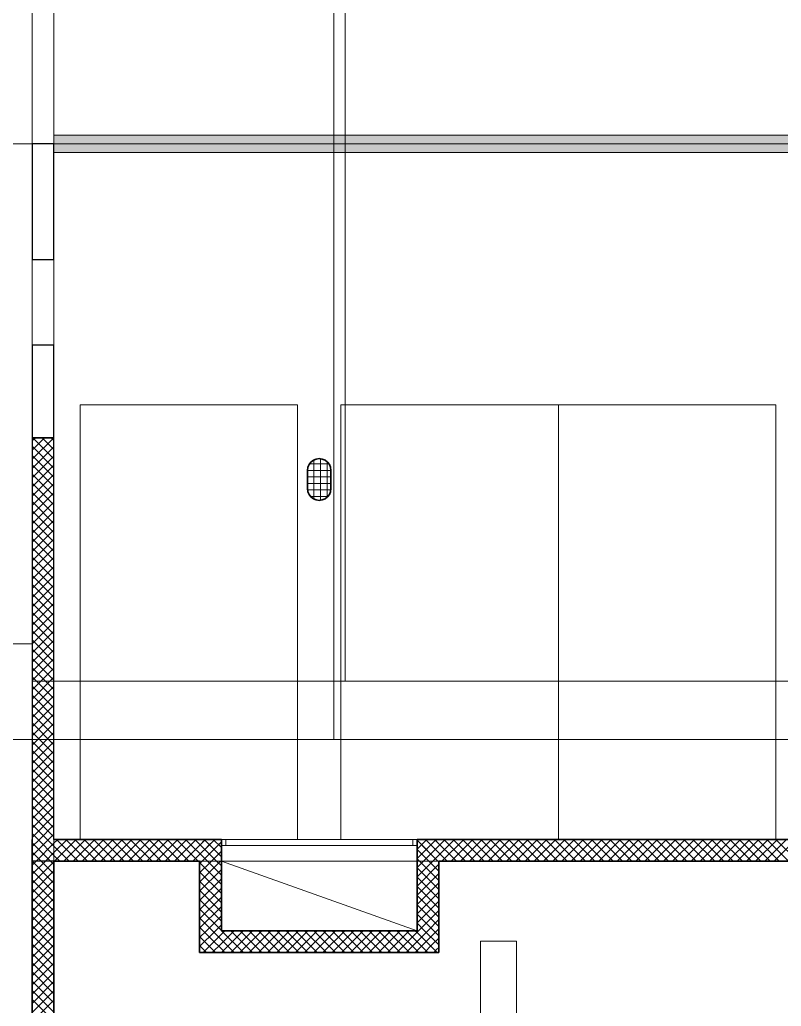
# Model space of a CAD drawing. Extents: x -1 to 1342, y -35 to 723.
# Drawn here: x 649.3 to 824.4, y 134.6 to 361.6 of the extents above; entities that cross this region are included whole.
import ezdxf
from ezdxf.lldxf.tags import DXFTag

# ---------------------------------------------------------------- set-up
doc = ezdxf.new("R2010")
doc.units = 0
doc.layers.get('0').update_dxf_attribs({"lineweight": 18})
for name, color, linetype, lineweight in [('-1._UG_3_010 Aussenwände', 7, 'Continuous', 25), ('-1._UG_3_010 Aussenwände Bauteilschraffuren', 7, 'Continuous', 25), ('-1._UG_3_010 Aussenwände Bauteilschraffuren Neu', 7, 'Continuous', 25), ('-1._UG_3_010 Aussenwände Neu', 7, 'Continuous', 25), ('-1._UG_3_010 Fenster', 7, 'Continuous', 25), ('-1._UG_3_010 Fenster Abbruch', 7, 'Continuous', 25), ('-1._UG_3_015 Innenwände', 7, 'Continuous', 25), ('-1._UG_3_015 Innenwände Abbruch', 7, 'Continuous', 25), ('-1._UG_3_015 Innenwände Bauteilschraffuren', 7, 'Continuous', 25), ('-1._UG_3_020 Stützen', 7, 'Continuous', 25), ('-1._UG_3_020 Stützen Bauteilschraffuren', 7, 'Continuous', 25), ('-1._UG_3_027 Oberhalb', 7, 'Continuous', 25), ('-1._UG_3_027 Oberhalb Neu', 7, 'Continuous', 25), ('-1._UG_3_035 Decken', 7, 'Continuous', 25), ('-1._UG_3_035 Decken Neu', 7, 'Continuous', 25), ('-1._UG_3_060 Möbel Einbau', 7, 'Continuous', 25), ('-1._UG_3_320 Sanitär', 7, 'Continuous', 25)]:
    doc.layers.add(name, color=color, linetype=linetype, lineweight=lineweight)
doc.layers.add('X_Geometrie', color=3, linetype='Continuous', lineweight=18, true_color=0x00ff00)
doc.layers.add('X_Mass', color=7, linetype='Continuous', lineweight=18, true_color=0x0080ff)
tags = doc.linetypes.add('Strich 2_1mm-A0SKLQRVLL', pattern=[0.003, 0.002, -0.001]).pattern_tags.tags
tags[6:7] = [DXFTag(74, 4), DXFTag(75, 0), DXFTag(340, '0'), DXFTag(46, 1.0), DXFTag(50, 0.0), DXFTag(44, 0.0), DXFTag(45, 0.0)]
tags[4:5] = [DXFTag(74, 4), DXFTag(75, 0), DXFTag(340, '0'), DXFTag(46, 1.0), DXFTag(50, 0.0), DXFTag(44, 0.0), DXFTag(45, 0.0)]
tags = doc.linetypes.add('Strich 3_1mm Kanten', pattern=[0.004, 0.003, -0.001]).pattern_tags.tags
tags[6:7] = [DXFTag(74, 4), DXFTag(75, 0), DXFTag(340, '0'), DXFTag(46, 1.0), DXFTag(50, 0.0), DXFTag(44, 0.0), DXFTag(45, 0.0)]
tags[4:5] = [DXFTag(74, 4), DXFTag(75, 0), DXFTag(340, '0'), DXFTag(46, 1.0), DXFTag(50, 0.0), DXFTag(44, 0.0), DXFTag(45, 0.0)]
tags = doc.linetypes.add('STRICHLINIE2', pattern=[9.525, 6.35, -3.175]).pattern_tags.tags
tags[6:7] = [DXFTag(74, 4), DXFTag(75, 0), DXFTag(340, '0'), DXFTag(46, 0.0), DXFTag(50, 0.0), DXFTag(44, 0.0), DXFTag(45, 0.0)]
tags[4:5] = [DXFTag(74, 4), DXFTag(75, 0), DXFTag(340, '0'), DXFTag(46, 0.0), DXFTag(50, 0.0), DXFTag(44, 0.0), DXFTag(45, 0.0)]
tags = doc.linetypes.add('Strichpunkt 3_1_1mm Achsen', pattern=[0.005, 0.003, -0.001, 0, -0.001]).pattern_tags.tags
tags[10:11] = [DXFTag(74, 4), DXFTag(75, 0), DXFTag(340, '0'), DXFTag(46, 1.0), DXFTag(50, 0.0), DXFTag(44, 0.0), DXFTag(45, 0.0)]
tags[8:9] = [DXFTag(74, 4), DXFTag(75, 0), DXFTag(340, '0'), DXFTag(46, 1.0), DXFTag(50, 0.0), DXFTag(44, 0.0), DXFTag(45, 0.0)]
tags[6:7] = [DXFTag(74, 4), DXFTag(75, 0), DXFTag(340, '0'), DXFTag(46, 1.0), DXFTag(50, 0.0), DXFTag(44, 0.0), DXFTag(45, 0.0)]
tags[4:5] = [DXFTag(74, 4), DXFTag(75, 0), DXFTag(340, '0'), DXFTag(46, 1.0), DXFTag(50, 0.0), DXFTag(44, 0.0), DXFTag(45, 0.0)]
tags = doc.linetypes.add('Strichpunkt 6_2_2mm Schnitt', pattern=[0.5, 0.3, -0.1, 0, -0.1]).pattern_tags.tags
tags[10:11] = [DXFTag(74, 4), DXFTag(75, 0), DXFTag(340, '0'), DXFTag(46, 1.0), DXFTag(50, 0.0), DXFTag(44, 0.0), DXFTag(45, 0.0)]
tags[8:9] = [DXFTag(74, 4), DXFTag(75, 0), DXFTag(340, '0'), DXFTag(46, 1.0), DXFTag(50, 0.0), DXFTag(44, 0.0), DXFTag(45, 0.0)]
tags[6:7] = [DXFTag(74, 4), DXFTag(75, 0), DXFTag(340, '0'), DXFTag(46, 1.0), DXFTag(50, 0.0), DXFTag(44, 0.0), DXFTag(45, 0.0)]
tags[4:5] = [DXFTag(74, 4), DXFTag(75, 0), DXFTag(340, '0'), DXFTag(46, 1.0), DXFTag(50, 0.0), DXFTag(44, 0.0), DXFTag(45, 0.0)]
tags = doc.linetypes.add('Unsichtbare Linie', pattern='A,0,[1,5773_032 -1.UG1.shx,S=10,R=0,X=0,Y=0],-10,0', length=10).pattern_tags.tags
tags[14:15] = [DXFTag(74, 4), DXFTag(75, 0), DXFTag(340, '0'), DXFTag(46, 1.0), DXFTag(50, 0.0), DXFTag(44, 0.0), DXFTag(45, 0.0)]
tags[12:13] = [DXFTag(74, 4), DXFTag(75, 0), DXFTag(340, '0'), DXFTag(46, 1.0), DXFTag(50, 0.0), DXFTag(44, 0.0), DXFTag(45, 0.0)]

# ---------------------------------------------------------------- blocks, each defined once
blk = doc.blocks.new('Polylinie-A0SKLQINLL', base_point=(159.84, 119.83))
at = {"color": 0, "linetype": 'ByBlock', "lineweight": -2, "ltscale": 0.36}
blk.add_line((657.14, 119.83), (657.14, 480.83), dxfattribs=at)
blk = doc.blocks.new('Polylinie-A0SKLQLFLL', base_point=(124.96, 97.02))
at = {"color": 0, "linetype": 'ByBlock', "lineweight": -2, "ltscale": 0.18}
for p, q in [((763.52, 149.6), (755.23, 149.6)), ((755.23, 149.6), (755.23, 106.1)), ((763.52, 107.73), (763.52, 149.6))]:
    blk.add_line(p, q, dxfattribs=at)
blk = doc.blocks.new('Maß-A0SKLQPRLL', base_point=(159.85, 77.93))
at = {"color": 0, "linetype": 'ByBlock', "lineweight": -2, "ltscale": 0.18}
blk.add_line((657.14, 77.93), (657.14, 144.03), dxfattribs=at)
blk = doc.blocks.new('Referenz-A0SKLQRXLL', base_point=(5, 5))
at = {"layer": '-1._UG_3_010 Aussenwände', "color": 0, "lineweight": 35}
for p, q in [((695.64, 173.03), (657.14, 173.03)), ((690.64, 173.03), (695.64, 173.03)), ((695.64, 173.03), (695.64, 168.03)), ((695.64, 171.63), (695.64, 173.03)), ((695.64, 173.03), (695.64, 168.03)), ((740.64, 173.03), (740.64, 168.03)), ((740.64, 171.63), (740.64, 173.03)), ((993.14, 173.03), (740.64, 173.03)), ((740.64, 173.03), (740.64, 168.03)), ((745.64, 173.03), (740.64, 173.03)), ((695.64, 168.03), (695.64, 171.63)), ((740.64, 168.03), (740.64, 171.63)), ((657.14, 168.03), (690.64, 168.03)), ((690.64, 168.03), (690.64, 152.03)), ((695.64, 152.03), (695.64, 168.03)), ((740.64, 168.03), (740.64, 152.03)), ((745.64, 168.03), (993.14, 168.03)), ((745.64, 147.03), (745.64, 168.03)), ((690.64, 147.03), (690.64, 152.03)), ((740.64, 152.03), (695.64, 152.03)), ((690.64, 147.03), (740.64, 147.03)), ((745.64, 147.03), (740.64, 147.03))]:
    blk.add_line(p, q, dxfattribs=at)
at = {"layer": '-1._UG_3_010 Aussenwände', "color": 0, "linetype": 'Strichpunkt 3_1_1mm Achsen', "lineweight": 13, "ltscale": 16.9}
for p, q in [((740.64, 173.03), (695.64, 173.03)), ((695.64, 168.03), (740.64, 168.03))]:
    blk.add_line(p, q, dxfattribs=at)
at = {"layer": '-1._UG_3_010 Aussenwände Bauteilschraffuren', "color": 0, "linetype": 'Continuous', "lineweight": 13, "ltscale": 0.0169}
for p, q in [((652.14, 171.38), (653.79, 173.03)), ((652.14, 169.25), (655.91, 173.03)), ((657.14, 169.36), (653.47, 173.03)), ((657.14, 171.48), (655.6, 173.03)), ((657.14, 172.13), (658.04, 173.03)), ((657.14, 170.01), (660.16, 173.03)), ((657.28, 168.03), (662.28, 173.03)), ((662.72, 168.03), (657.72, 173.03)), ((659.4, 168.03), (664.4, 173.03)), ((664.84, 168.03), (659.84, 173.03)), ((661.52, 168.03), (666.52, 173.03)), ((666.96, 168.03), (661.96, 173.03)), ((663.64, 168.03), (668.64, 173.03)), ((669.08, 168.03), (664.08, 173.03)), ((665.76, 168.03), (670.76, 173.03)), ((671.2, 168.03), (666.2, 173.03)), ((667.89, 168.03), (672.89, 173.03)), ((673.32, 168.03), (668.32, 173.03)), ((670.01, 168.03), (675.01, 173.03)), ((675.44, 168.03), (670.44, 173.03)), ((672.13, 168.03), (677.13, 173.03)), ((677.57, 168.03), (672.57, 173.03)), ((674.25, 168.03), (679.25, 173.03)), ((679.69, 168.03), (674.69, 173.03)), ((676.37, 168.03), (681.37, 173.03)), ((681.81, 168.03), (676.81, 173.03)), ((678.49, 168.03), (683.49, 173.03)), ((683.93, 168.03), (678.93, 173.03)), ((680.61, 168.03), (685.61, 173.03)), ((686.05, 168.03), (681.05, 173.03)), ((682.73, 168.03), (687.73, 173.03)), ((688.17, 168.03), (683.17, 173.03)), ((684.86, 168.03), (689.86, 173.03)), ((690.29, 168.03), (685.29, 173.03)), ((686.98, 168.03), (691.98, 173.03)), ((692.42, 168.03), (687.42, 173.03)), ((689.1, 168.03), (694.1, 173.03)), ((694.54, 168.03), (689.54, 173.03)), ((691.31, 172.36), (691.98, 173.03)), ((695.64, 169.04), (691.66, 173.03)), ((695.64, 169.04), (691.66, 173.03)), ((692.37, 171.3), (694.1, 173.03)), ((695.64, 171.17), (693.78, 173.03)), ((695.64, 171.17), (693.78, 173.03)), ((740.64, 172.9), (740.77, 173.03)), ((740.64, 170.78), (742.89, 173.03)), ((740.64, 168.66), (745.01, 173.03)), ((740.64, 172.9), (740.77, 173.03)), ((740.64, 170.78), (742.89, 173.03)), ((740.64, 168.66), (745.01, 173.03)), ((745.45, 168.03), (740.64, 172.84)), ((743.04, 170.43), (740.64, 172.84)), ((742.13, 168.03), (747.13, 173.03)), ((747.57, 168.03), (742.57, 173.03)), ((744.11, 171.49), (742.57, 173.03)), ((744.25, 168.03), (749.25, 173.03)), ((749.69, 168.03), (744.69, 173.03)), ((745.17, 172.55), (744.69, 173.03)), ((746.37, 168.03), (751.37, 173.03)), ((751.81, 168.03), (746.81, 173.03)), ((748.5, 168.03), (753.5, 173.03)), ((753.93, 168.03), (748.93, 173.03)), ((750.62, 168.03), (755.62, 173.03)), ((756.06, 168.03), (751.06, 173.03)), ((752.74, 168.03), (757.74, 173.03)), ((758.18, 168.03), (753.18, 173.03)), ((754.86, 168.03), (759.86, 173.03)), ((760.3, 168.03), (755.3, 173.03)), ((756.98, 168.03), (761.98, 173.03)), ((762.42, 168.03), (757.42, 173.03)), ((759.1, 168.03), (764.1, 173.03)), ((764.54, 168.03), (759.54, 173.03)), ((761.22, 168.03), (766.22, 173.03)), ((766.66, 168.03), (761.66, 173.03)), ((763.34, 168.03), (768.34, 173.03)), ((768.78, 168.03), (763.78, 173.03)), ((765.47, 168.03), (770.47, 173.03)), ((770.9, 168.03), (765.9, 173.03)), ((767.59, 168.03), (772.59, 173.03)), ((773.03, 168.03), (768.03, 173.03)), ((769.71, 168.03), (774.71, 173.03)), ((775.15, 168.03), (770.15, 173.03)), ((771.83, 168.03), (776.83, 173.03)), ((777.27, 168.03), (772.27, 173.03)), ((773.95, 168.03), (778.95, 173.03)), ((779.39, 168.03), (774.39, 173.03)), ((776.07, 168.03), (781.07, 173.03)), ((781.51, 168.03), (776.51, 173.03)), ((778.19, 168.03), (783.19, 173.03)), ((783.63, 168.03), (778.63, 173.03)), ((780.32, 168.03), (785.32, 173.03)), ((785.75, 168.03), (780.75, 173.03)), ((782.44, 168.03), (787.44, 173.03)), ((787.87, 168.03), (782.87, 173.03)), ((784.56, 168.03), (789.56, 173.03)), ((790, 168.03), (785, 173.03)), ((786.68, 168.03), (791.68, 173.03)), ((792.12, 168.03), (787.12, 173.03)), ((788.8, 168.03), (793.8, 173.03)), ((794.24, 168.03), (789.24, 173.03)), ((790.92, 168.03), (795.92, 173.03)), ((796.36, 168.03), (791.36, 173.03)), ((793.04, 168.03), (798.04, 173.03)), ((798.48, 168.03), (793.48, 173.03)), ((795.16, 168.03), (800.16, 173.03)), ((800.6, 168.03), (795.6, 173.03)), ((797.29, 168.03), (802.29, 173.03)), ((802.72, 168.03), (797.72, 173.03)), ((799.41, 168.03), (804.41, 173.03)), ((804.85, 168.03), (799.85, 173.03)), ((801.53, 168.03), (806.53, 173.03)), ((806.97, 168.03), (801.97, 173.03)), ((803.65, 168.03), (808.65, 173.03)), ((809.09, 168.03), (804.09, 173.03)), ((805.77, 168.03), (810.77, 173.03)), ((811.21, 168.03), (806.21, 173.03)), ((807.89, 168.03), (812.89, 173.03)), ((813.33, 168.03), (808.33, 173.03)), ((810.01, 168.03), (815.01, 173.03)), ((815.45, 168.03), (810.45, 173.03)), ((812.14, 168.03), (817.14, 173.03)), ((817.57, 168.03), (812.57, 173.03)), ((814.26, 168.03), (819.26, 173.03)), ((819.69, 168.03), (814.69, 173.03)), ((816.38, 168.03), (821.38, 173.03)), ((821.82, 168.03), (816.82, 173.03)), ((818.5, 168.03), (823.5, 173.03)), ((823.94, 168.03), (818.94, 173.03)), ((820.62, 168.03), (825.62, 173.03)), ((826.06, 168.03), (821.06, 173.03)), ((822.74, 168.03), (827.74, 173.03)), ((828.18, 168.03), (823.18, 173.03)), ((656.35, 168.03), (652.14, 172.24)), ((653.04, 168.03), (657.14, 172.13)), ((660.6, 168.03), (657.14, 171.48)), ((691.22, 168.03), (695.64, 172.45)), ((693.34, 168.03), (695.64, 170.33)), ((693.43, 170.24), (695.64, 172.45)), ((694.49, 169.18), (695.64, 170.33)), ((743.33, 168.03), (740.64, 170.71)), ((741.98, 169.37), (740.64, 170.71)), ((654.23, 168.03), (652.14, 170.12)), ((655.16, 168.03), (657.14, 170.01)), ((658.47, 168.03), (657.14, 169.36)), ((690.64, 167.45), (691.22, 168.03)), ((690.64, 165.33), (693.34, 168.03)), ((690.64, 163.21), (695.46, 168.03)), ((695.64, 164.8), (692.42, 168.03)), ((695.64, 166.92), (694.54, 168.03)), ((695.46, 168.03), (695.64, 168.21)), ((695.55, 168.12), (695.64, 168.21)), ((741.21, 168.03), (740.64, 168.59)), ((740.92, 168.31), (740.64, 168.59)), ((740.64, 166.54), (742.13, 168.03)), ((740.64, 164.42), (744.25, 168.03)), ((745.64, 163.59), (741.21, 168.03)), ((745.64, 165.71), (743.33, 168.03)), ((745.64, 167.84), (745.45, 168.03)), ((695.64, 162.68), (690.64, 167.68)), ((690.64, 161.09), (695.64, 166.09)), ((740.64, 162.3), (745.64, 167.3)), ((745.64, 161.47), (740.64, 166.47)), ((695.64, 160.56), (690.64, 165.56)), ((690.64, 158.96), (695.64, 163.96)), ((695.64, 158.44), (690.64, 163.44)), ((740.64, 160.17), (745.64, 165.17)), ((745.64, 159.35), (740.64, 164.35)), ((690.64, 156.84), (695.64, 161.84)), ((695.64, 156.32), (690.64, 161.32)), ((740.64, 158.05), (745.64, 163.05)), ((745.64, 157.23), (740.64, 162.23)), ((690.64, 154.72), (695.64, 159.72)), ((695.64, 154.2), (690.64, 159.2)), ((740.64, 155.93), (745.64, 160.93)), ((745.64, 155.11), (740.64, 160.11)), ((690.64, 152.6), (695.64, 157.6)), ((695.64, 152.07), (690.64, 157.07)), ((740.64, 153.81), (745.64, 158.81)), ((745.64, 152.99), (740.64, 157.99)), ((740.98, 152.03), (745.64, 156.69)), ((693.57, 152.03), (690.64, 154.95)), ((692.19, 152.03), (695.64, 155.48)), ((744.48, 152.03), (740.64, 155.86)), ((743.1, 152.03), (745.64, 154.57)), ((691.44, 152.03), (690.64, 152.83)), ((694.31, 152.03), (695.64, 153.36)), ((742.36, 152.03), (740.64, 153.74)), ((745.22, 152.03), (745.64, 152.45)), ((690.64, 150.48), (692.19, 152.03)), ((690.64, 148.36), (694.31, 152.03)), ((692.48, 148.87), (690.64, 150.71)), ((691.43, 147.03), (695.64, 151.24)), ((693.54, 149.93), (691.44, 152.03)), ((695.64, 147.83), (693.54, 149.93)), ((694.6, 150.99), (693.57, 152.03)), ((695.64, 149.95), (694.6, 150.99)), ((695.64, 151.24), (696.43, 152.03)), ((695.64, 149.11), (698.55, 152.03)), ((698.57, 147.03), (695.64, 149.95)), ((695.68, 147.03), (700.68, 152.03)), ((700.69, 147.03), (695.69, 152.03)), ((697.8, 147.03), (702.8, 152.03)), ((702.81, 147.03), (697.81, 152.03)), ((699.92, 147.03), (704.92, 152.03)), ((704.93, 147.03), (699.93, 152.03)), ((702.04, 147.03), (707.04, 152.03)), ((707.05, 147.03), (702.05, 152.03)), ((704.16, 147.03), (709.16, 152.03)), ((709.17, 147.03), (704.17, 152.03)), ((706.28, 147.03), (711.28, 152.03)), ((711.29, 147.03), (706.29, 152.03)), ((708.4, 147.03), (713.4, 152.03)), ((713.42, 147.03), (708.42, 152.03)), ((710.53, 147.03), (715.53, 152.03)), ((715.54, 147.03), (710.54, 152.03)), ((712.65, 147.03), (717.65, 152.03)), ((717.66, 147.03), (712.66, 152.03)), ((714.77, 147.03), (719.77, 152.03)), ((719.78, 147.03), (714.78, 152.03)), ((716.89, 147.03), (721.89, 152.03)), ((721.9, 147.03), (716.9, 152.03)), ((719.01, 147.03), (724.01, 152.03)), ((724.02, 147.03), (719.02, 152.03)), ((721.13, 147.03), (726.13, 152.03)), ((726.14, 147.03), (721.14, 152.03)), ((723.25, 147.03), (728.25, 152.03)), ((728.26, 147.03), (723.26, 152.03)), ((725.37, 147.03), (730.37, 152.03)), ((730.39, 147.03), (725.39, 152.03)), ((727.5, 147.03), (732.5, 152.03)), ((732.51, 147.03), (727.51, 152.03)), ((729.62, 147.03), (734.62, 152.03)), ((734.63, 147.03), (729.63, 152.03)), ((731.74, 147.03), (736.74, 152.03)), ((736.75, 147.03), (731.75, 152.03)), ((733.86, 147.03), (738.86, 152.03)), ((738.87, 147.03), (733.87, 152.03)), ((735.98, 147.03), (740.64, 151.69)), ((740.64, 147.38), (735.99, 152.03)), ((740.64, 149.5), (738.11, 152.03)), ((740.64, 151.62), (740.24, 152.03)), ((740.64, 151.69), (740.81, 151.86)), ((745.24, 147.03), (740.64, 151.62)), ((740.64, 149.57), (741.87, 150.8)), ((740.81, 151.86), (740.98, 152.03)), ((741.87, 150.8), (743.1, 152.03)), ((745.64, 148.74), (742.36, 152.03)), ((742.93, 149.74), (745.22, 152.03)), ((743.99, 148.68), (745.64, 150.32)), ((745.64, 150.86), (744.48, 152.03)), ((691.42, 147.81), (690.64, 148.59)), ((692.2, 147.03), (691.42, 147.81)), ((694.32, 147.03), (692.48, 148.87)), ((693.55, 147.03), (695.64, 149.11)), ((696.44, 147.03), (695.64, 147.83)), ((738.1, 147.03), (740.64, 149.57)), ((740.64, 147.45), (742.93, 149.74)), ((743.11, 147.03), (740.64, 149.5)), ((742.34, 147.03), (743.99, 148.68)), ((744.47, 147.03), (745.05, 147.62)), ((745.05, 147.62), (745.64, 148.2)), ((740.22, 147.03), (740.64, 147.45)), ((740.99, 147.03), (740.64, 147.38))]:
    blk.add_line(p, q, dxfattribs=at)
at = {"layer": '-1._UG_3_010 Aussenwände Bauteilschraffuren Neu', "color": 0, "linetype": 'Continuous', "lineweight": 0, "ltscale": 0.0169}
for p, q in [((652.14, 167.13), (653.04, 168.03)), ((652.14, 165.01), (655.16, 168.03)), ((652.14, 167.13), (653.04, 168.03)), ((652.14, 165.01), (655.16, 168.03)), ((657.14, 163), (652.14, 168)), ((657.14, 163), (652.14, 168)), ((657.14, 165.12), (654.23, 168.03)), ((657.14, 165.12), (654.23, 168.03)), ((657.14, 167.24), (656.35, 168.03)), ((657.14, 167.24), (656.35, 168.03)), ((652.14, 162.89), (657.14, 167.89)), ((652.14, 162.89), (657.14, 167.89)), ((657.14, 160.88), (652.14, 165.88)), ((657.14, 160.88), (652.14, 165.88)), ((652.14, 160.77), (657.14, 165.77)), ((652.14, 160.77), (657.14, 165.77)), ((657.14, 158.75), (652.14, 163.75)), ((657.14, 158.75), (652.14, 163.75)), ((652.14, 158.65), (657.14, 163.65)), ((652.14, 158.65), (657.14, 163.65)), ((657.14, 156.63), (652.14, 161.63)), ((657.14, 156.63), (652.14, 161.63)), ((652.14, 156.53), (657.14, 161.53)), ((652.14, 156.53), (657.14, 161.53)), ((657.14, 154.51), (652.14, 159.51)), ((657.14, 154.51), (652.14, 159.51)), ((652.14, 154.41), (657.14, 159.41)), ((652.14, 154.41), (657.14, 159.41)), ((657.14, 152.39), (652.14, 157.39)), ((657.14, 152.39), (652.14, 157.39)), ((652.14, 152.28), (657.14, 157.28)), ((652.14, 152.28), (657.14, 157.28)), ((657.14, 150.27), (652.14, 155.27)), ((657.14, 150.27), (652.14, 155.27)), ((652.14, 150.16), (657.14, 155.16)), ((652.14, 150.16), (657.14, 155.16)), ((657.14, 148.15), (652.14, 153.15)), ((657.14, 148.15), (652.14, 153.15)), ((652.14, 148.04), (657.14, 153.04)), ((652.14, 148.04), (657.14, 153.04)), ((657.14, 146.03), (652.14, 151.03)), ((657.14, 146.03), (652.14, 151.03)), ((652.14, 145.92), (657.14, 150.92)), ((652.14, 145.92), (657.14, 150.92)), ((657.14, 143.91), (652.14, 148.91)), ((657.14, 143.91), (652.14, 148.91)), ((652.14, 143.8), (657.14, 148.8)), ((652.14, 143.8), (657.14, 148.8)), ((657.14, 141.78), (652.14, 146.78)), ((657.14, 141.78), (652.14, 146.78)), ((652.14, 141.68), (657.14, 146.68)), ((652.14, 141.68), (657.14, 146.68)), ((657.14, 139.66), (652.14, 144.66)), ((657.14, 139.66), (652.14, 144.66)), ((652.14, 139.56), (657.14, 144.56)), ((652.14, 139.56), (657.14, 144.56)), ((657.14, 137.54), (652.14, 142.54)), ((657.14, 137.54), (652.14, 142.54)), ((652.14, 137.43), (657.14, 142.43)), ((652.14, 137.43), (657.14, 142.43)), ((657.14, 135.42), (652.14, 140.42)), ((657.14, 135.42), (652.14, 140.42)), ((652.14, 135.31), (657.14, 140.31)), ((652.14, 135.31), (657.14, 140.31)), ((657.14, 133.3), (652.14, 138.3)), ((657.14, 133.3), (652.14, 138.3)), ((652.14, 133.19), (657.14, 138.19)), ((652.14, 133.19), (657.14, 138.19)), ((657.14, 131.18), (652.14, 136.18)), ((657.14, 131.18), (652.14, 136.18)), ((652.14, 131.07), (657.14, 136.07)), ((652.14, 131.07), (657.14, 136.07))]:
    blk.add_line(p, q, dxfattribs=at)
at = {"layer": '-1._UG_3_010 Aussenwände Neu', "color": 0, "lineweight": 35}
for p, q in [((652.14, 173.03), (652.14, 168.03)), ((652.14, 173.03), (652.14, 125.03)), ((657.14, 125.03), (657.14, 168.03))]:
    blk.add_line(p, q, dxfattribs=at)
at = {"layer": '-1._UG_3_010 Aussenwände Neu', "color": 0, "lineweight": -2}
for p, q in [((657.14, 168.03), (652.14, 168.03)), ((652.14, 168.03), (652.14, 125.03)), ((657.14, 125.03), (657.14, 168.03))]:
    blk.add_line(p, q, dxfattribs=at)
at = {"layer": '-1._UG_3_010 Fenster', "color": 0, "lineweight": 35}
for p, q in [((695.64, 171.63), (695.64, 173.03)), ((695.64, 171.63), (695.64, 173.03)), ((740.64, 171.63), (740.64, 173.03)), ((740.64, 171.63), (740.64, 173.03)), ((695.64, 168.03), (695.64, 171.63)), ((740.64, 168.03), (740.64, 171.63))]:
    blk.add_line(p, q, dxfattribs=at)
at = {"layer": '-1._UG_3_010 Fenster', "color": 0, "lineweight": 13}
for p, q in [((695.64, 173.03), (740.64, 173.03)), ((695.64, 173.03), (696.64, 173.03)), ((696.64, 173.03), (739.64, 173.03)), ((696.64, 173.03), (696.64, 171.63)), ((739.64, 173.03), (740.64, 173.03)), ((739.64, 171.63), (739.64, 173.03)), ((696.64, 171.63), (695.64, 171.63)), ((739.64, 171.63), (696.64, 171.63)), ((740.64, 171.63), (739.64, 171.63)), ((695.64, 168.03), (740.64, 168.03))]:
    blk.add_line(p, q, dxfattribs=at)
at = {"layer": '-1._UG_3_010 Fenster Abbruch', "color": 0, "linetype": 'Strich 2_1mm-A0SKLQRVLL', "lineweight": -2, "ltscale": 62.5}
for p, q in [((655.74, 306.33), (652.14, 306.33)), ((657.14, 306.33), (655.74, 306.33)), ((655.74, 286.73), (652.14, 286.73)), ((657.14, 286.73), (655.74, 286.73))]:
    blk.add_line(p, q, dxfattribs=at)
at = {"layer": '-1._UG_3_010 Fenster Abbruch', "color": 0, "linetype": 'Strich 2_1mm-A0SKLQRVLL', "lineweight": 13, "ltscale": 16.9}
blk.add_line((657.14, 306.33), (657.14, 286.73), dxfattribs=at)
at = {"layer": '-1._UG_3_015 Innenwände', "color": 0, "lineweight": -2}
for p, q in [((652.14, 265.43), (652.14, 173.03)), ((657.14, 265.43), (652.14, 265.43)), ((657.14, 173.03), (657.14, 265.43))]:
    blk.add_line(p, q, dxfattribs=at)
at = {"layer": '-1._UG_3_015 Innenwände Abbruch', "color": 0, "linetype": 'Strich 2_1mm-A0SKLQRVLL', "lineweight": -2, "ltscale": 62.5}
for p, q in [((657.14, 333.03), (652.14, 333.03)), ((652.14, 333.03), (652.14, 306.33)), ((657.14, 306.33), (657.14, 333.03)), ((655.74, 306.33), (652.14, 306.33)), ((657.14, 306.33), (655.74, 306.33)), ((655.74, 286.73), (652.14, 286.73)), ((652.14, 286.73), (652.14, 265.43)), ((657.14, 286.73), (655.74, 286.73)), ((657.14, 265.43), (657.14, 286.73)), ((652.14, 265.43), (657.14, 265.43))]:
    blk.add_line(p, q, dxfattribs=at)
at = {"layer": '-1._UG_3_015 Innenwände Bauteilschraffuren', "color": 0, "linetype": 'Continuous', "lineweight": 13, "ltscale": 0.0169}
for p, q in [((652.14, 264.71), (652.86, 265.43)), ((652.14, 262.59), (654.98, 265.43)), ((652.14, 260.47), (657.1, 265.43)), ((657.14, 258.46), (652.14, 263.46)), ((652.14, 258.35), (657.14, 263.35)), ((657.14, 260.58), (652.29, 265.43)), ((657.14, 262.7), (654.41, 265.43)), ((657.14, 264.82), (656.53, 265.43)), ((657.14, 256.34), (652.14, 261.34)), ((652.14, 256.23), (657.14, 261.23)), ((657.14, 254.21), (652.14, 259.21)), ((652.14, 254.11), (657.14, 259.11)), ((657.14, 252.09), (652.14, 257.09)), ((652.14, 251.99), (657.14, 256.99)), ((657.14, 249.97), (652.14, 254.97)), ((652.14, 249.86), (657.14, 254.86)), ((657.14, 247.85), (652.14, 252.85)), ((652.14, 247.74), (657.14, 252.74)), ((657.14, 245.73), (652.14, 250.73)), ((652.14, 245.62), (657.14, 250.62)), ((657.14, 243.61), (652.14, 248.61)), ((652.14, 243.5), (657.14, 248.5)), ((657.14, 241.49), (652.14, 246.49)), ((652.14, 241.38), (657.14, 246.38)), ((657.14, 239.36), (652.14, 244.36)), ((652.14, 239.26), (657.14, 244.26)), ((657.14, 237.24), (652.14, 242.24)), ((652.14, 237.14), (657.14, 242.14)), ((657.14, 235.12), (652.14, 240.12)), ((652.14, 235.02), (657.14, 240.02)), ((657.14, 233), (652.14, 238)), ((652.14, 232.89), (657.14, 237.89)), ((657.14, 230.88), (652.14, 235.88)), ((652.14, 230.77), (657.14, 235.77)), ((657.14, 228.76), (652.14, 233.76)), ((652.14, 228.65), (657.14, 233.65)), ((657.14, 226.64), (652.14, 231.64)), ((652.14, 226.53), (657.14, 231.53)), ((657.14, 224.52), (652.14, 229.52)), ((652.14, 224.41), (657.14, 229.41)), ((657.14, 222.39), (652.14, 227.39)), ((652.14, 222.29), (657.14, 227.29)), ((657.14, 220.27), (652.14, 225.27)), ((652.14, 220.17), (657.14, 225.17)), ((657.14, 218.15), (652.14, 223.15)), ((652.14, 218.04), (657.14, 223.04)), ((657.14, 216.03), (652.14, 221.03)), ((652.14, 215.92), (657.14, 220.92)), ((657.14, 213.91), (652.14, 218.91)), ((652.14, 213.8), (657.14, 218.8)), ((657.14, 211.79), (652.14, 216.79)), ((652.14, 211.68), (657.14, 216.68)), ((657.14, 209.67), (652.14, 214.67)), ((652.14, 209.56), (657.14, 214.56)), ((657.14, 207.54), (652.14, 212.54)), ((652.14, 207.44), (657.14, 212.44)), ((657.14, 205.42), (652.14, 210.42)), ((652.14, 205.32), (657.14, 210.32)), ((657.14, 203.3), (652.14, 208.3)), ((652.14, 203.2), (657.14, 208.2)), ((657.14, 201.18), (652.14, 206.18)), ((652.14, 201.07), (657.14, 206.07)), ((657.14, 199.06), (652.14, 204.06)), ((652.14, 198.95), (657.14, 203.95)), ((657.14, 196.94), (652.14, 201.94)), ((652.14, 196.83), (657.14, 201.83)), ((657.14, 194.82), (652.14, 199.82)), ((652.14, 194.71), (657.14, 199.71)), ((657.14, 192.7), (652.14, 197.7)), ((652.14, 192.59), (657.14, 197.59)), ((657.14, 190.57), (652.14, 195.57)), ((652.14, 190.47), (657.14, 195.47)), ((657.14, 188.45), (652.14, 193.45)), ((652.14, 188.35), (657.14, 193.35)), ((657.14, 186.33), (652.14, 191.33)), ((652.14, 186.23), (657.14, 191.23)), ((657.14, 184.21), (652.14, 189.21)), ((652.14, 184.1), (657.14, 189.1)), ((657.14, 182.09), (652.14, 187.09)), ((652.14, 181.98), (657.14, 186.98)), ((657.14, 179.97), (652.14, 184.97)), ((652.14, 179.86), (657.14, 184.86)), ((657.14, 177.85), (652.14, 182.85)), ((652.14, 177.74), (657.14, 182.74)), ((657.14, 175.73), (652.14, 180.73)), ((652.14, 175.62), (657.14, 180.62)), ((657.14, 173.6), (652.14, 178.6)), ((652.14, 173.5), (657.14, 178.5)), ((655.6, 173.03), (652.14, 176.48)), ((653.79, 173.03), (657.14, 176.38)), ((653.47, 173.03), (652.14, 174.36)), ((655.91, 173.03), (657.14, 174.25))]:
    blk.add_line(p, q, dxfattribs=at)
at = {"layer": '-1._UG_3_020 Stützen', "color": 0, "linetype": 'Continuous', "lineweight": 35, "ltscale": 122.499998}
for p, q in [((715.8, 259.28), (715.53, 258.63)), ((716.23, 259.84), (715.8, 259.28)), ((716.79, 260.27), (716.23, 259.84)), ((717.44, 260.54), (716.79, 260.27)), ((718.14, 260.63), (717.44, 260.54)), ((718.84, 260.54), (718.14, 260.63)), ((719.49, 260.27), (718.84, 260.54)), ((720.05, 259.84), (719.49, 260.27)), ((720.48, 259.28), (720.05, 259.84)), ((720.75, 258.63), (720.48, 259.28)), ((715.53, 258.63), (715.44, 257.93)), ((715.44, 257.93), (715.44, 253.73)), ((720.84, 257.93), (720.75, 258.63)), ((720.84, 253.73), (720.84, 257.93)), ((715.44, 253.73), (715.53, 253.03)), ((715.53, 253.03), (715.8, 252.38)), ((715.8, 252.38), (716.23, 251.82)), ((720.05, 251.82), (720.48, 252.38)), ((720.48, 252.38), (720.75, 253.03)), ((720.75, 253.03), (720.84, 253.73)), ((716.23, 251.82), (716.79, 251.39)), ((716.79, 251.39), (717.44, 251.12)), ((717.44, 251.12), (718.14, 251.03)), ((718.14, 251.03), (718.84, 251.12)), ((718.84, 251.12), (719.49, 251.39)), ((719.49, 251.39), (720.05, 251.82))]:
    blk.add_line(p, q, dxfattribs=at)
at = {"layer": '-1._UG_3_020 Stützen Bauteilschraffuren', "color": 0, "linetype": 'Continuous', "lineweight": 13, "ltscale": 0.0169}
for p, q in [((720.38, 259.43), (715.9, 259.43)), ((716.94, 260.34), (716.94, 251.31)), ((718.44, 260.6), (718.44, 251.05)), ((719.94, 259.93), (719.94, 251.73)), ((720.84, 257.93), (715.44, 257.93)), ((720.84, 256.43), (715.44, 256.43)), ((720.84, 254.93), (715.44, 254.93)), ((720.82, 253.43), (715.46, 253.43)), ((720.14, 251.93), (716.14, 251.93))]:
    blk.add_line(p, q, dxfattribs=at)
at = {"layer": '-1._UG_3_027 Oberhalb', "color": 0, "linetype": 'Strichpunkt 6_2_2mm Schnitt', "lineweight": 13, "ltscale": 16.9}
for p, q in [((721.54, 196.03), (721.54, 595.03)), ((1045, 196.03), (721.54, 196.03))]:
    blk.add_line(p, q, dxfattribs=at)
at = {"layer": '-1._UG_3_027 Oberhalb Neu', "color": 0, "linetype": 'Strichpunkt 6_2_2mm Schnitt', "lineweight": 13, "ltscale": 16.9}
blk.add_line((151.34, 196.03), (721.54, 196.03), dxfattribs=at)
at = {"layer": '-1._UG_3_035 Decken', "color": 0, "linetype": 'Continuous', "lineweight": 13, "ltscale": 16.9}
for p, q in [((652.14, 168.03), (652.14, 595.03)), ((652.14, 168.03), (652.14, 595.03)), ((652.14, 168.03), (652.14, 209.43)), ((652.14, 209.43), (1045, 209.43)), ((1045, 168.03), (652.14, 168.03)), ((1045, 168.03), (652.14, 168.03)), ((1045, 168.03), (652.14, 168.03)), ((695.64, 152.03), (695.64, 168.03)), ((695.64, 168.03), (740.64, 168.03)), ((740.64, 168.03), (740.64, 152.03)), ((740.64, 152.03), (695.64, 152.03))]:
    blk.add_line(p, q, dxfattribs=at)
at = {"layer": '-1._UG_3_035 Decken', "color": 0, "linetype": 'Strichpunkt 3_1_1mm Achsen', "lineweight": 13, "ltscale": 2197}
for p, q in [((652.14, 595.03), (652.14, 209.43)), ((724.14, 209.43), (724.14, 595.03)), ((652.14, 209.43), (724.14, 209.43))]:
    blk.add_line(p, q, dxfattribs=at)
at = {"layer": '-1._UG_3_035 Decken', "color": 0, "linetype": 'Strich 3_1mm Kanten', "lineweight": 13, "ltscale": 2197}
for p, q in [((652.14, 333.03), (652.14, 498.03)), ((652.14, 168.03), (652.14, 333.03)), ((1045, 168.03), (652.14, 168.03))]:
    blk.add_line(p, q, dxfattribs=at)
at = {"layer": '-1._UG_3_035 Decken', "color": 0, "linetype": 'Strich 3_1mm Kanten', "lineweight": 13, "ltscale": 16.9}
blk.add_line((1045, 333.03), (652.14, 333.03), dxfattribs=at)
at = {"layer": '-1._UG_3_035 Decken', "color": 0, "linetype": 'Unsichtbare Linie', "lineweight": 13, "ltscale": 2197}
for p, q in [((695.64, 168.03), (740.64, 168.03)), ((695.64, 152.03), (695.64, 168.03)), ((740.64, 168.03), (740.64, 152.03)), ((740.64, 152.03), (695.64, 152.03))]:
    blk.add_line(p, q, dxfattribs=at)
at = {"layer": '-1._UG_3_035 Decken', "color": 0, "linetype": 'Unsichtbare Linie', "lineweight": 13, "ltscale": 16.9}
blk.add_line((695.64, 168.03), (740.64, 152.03), dxfattribs=at)
at = {"layer": '-1._UG_3_035 Decken Neu', "color": 0, "linetype": 'Strich 3_1mm Kanten', "lineweight": 13, "ltscale": 2197}
for p, q in [((652.14, 481.03), (652.14, 168.03)), ((652.14, 333.03), (652.14, 481.03)), ((652.14, 168.03), (652.14, 333.03)), ((652.14, 168.03), (657.14, 168.03)), ((657.14, 168.03), (652.14, 168.03)), ((657.14, 168.03), (657.14, 120.03)), ((657.14, 120.03), (657.14, 168.03))]:
    blk.add_line(p, q, dxfattribs=at)
at = {"layer": '-1._UG_3_035 Decken Neu', "color": 0, "linetype": 'Continuous', "lineweight": 13, "ltscale": 16.9}
for p, q in [((652.14, 481.03), (652.14, 168.03)), ((652.14, 481.03), (652.14, 168.03)), ((652.14, 168.03), (657.14, 168.03)), ((652.14, 168.03), (657.14, 168.03)), ((657.14, 168.03), (657.14, 120.03)), ((657.14, 168.03), (657.14, 120.03))]:
    blk.add_line(p, q, dxfattribs=at)
at = {"layer": '-1._UG_3_035 Decken Neu', "color": 0, "linetype": 'Strich 3_1mm Kanten', "lineweight": 13, "ltscale": 16.9}
blk.add_line((652.14, 333.03), (546.64, 333.03), dxfattribs=at)
at = {"layer": '-1._UG_3_035 Decken Neu', "color": 0, "linetype": 'Strichpunkt 3_1_1mm Achsen', "lineweight": 13, "ltscale": 2197}
for p, q in [((652.14, 218.03), (159.84, 218.03)), ((652.14, 168.03), (652.14, 218.03)), ((657.14, 168.03), (652.14, 168.03)), ((657.14, 120.03), (657.14, 168.03))]:
    blk.add_line(p, q, dxfattribs=at)
at = {"layer": '-1._UG_3_060 Möbel Einbau', "color": 0, "lineweight": 13}
for p, q in [((663.14, 273.03), (713.14, 273.03)), ((663.14, 273.03), (663.14, 173.03)), ((713.14, 273.03), (713.14, 173.03)), ((773.14, 273.03), (723.14, 273.03)), ((723.14, 173.03), (723.14, 273.03)), ((773.14, 173.03), (773.14, 273.03)), ((773.14, 173.03), (773.14, 273.03)), ((823.14, 273.03), (773.14, 273.03)), ((823.14, 173.03), (823.14, 273.03)), ((663.14, 173.03), (713.14, 173.03)), ((773.14, 173.03), (723.14, 173.03)), ((823.14, 173.03), (773.14, 173.03))]:
    blk.add_line(p, q, dxfattribs=at)
at = {"layer": '-1._UG_3_320 Sanitär', "color": 0, "lineweight": 13}
for p, q in [((657.14, 335.03), (657.14, 331.03)), ((1045, 335.03), (657.14, 335.03)), ((1045, 331.03), (657.14, 331.03))]:
    blk.add_line(p, q, dxfattribs=at)
at = {"layer": '-1._UG_3_320 Sanitär', "color": 0, "linetype": 'Continuous', "lineweight": 0, "ltscale": 0.0169}
for points in [[(657.14, 331.03), (1045, 331.03), (657.14, 335.03)], [(1045, 331.03), (1045, 335.03), (657.14, 335.03)]]:
    blk.add_solid(points, dxfattribs=at)

msp = doc.modelspace()

# ---------------------------------------------------------------- block references
at = {"color": 8, "lineweight": 25, "ltscale": 0.25, "true_color": 0x808080}
msp.add_blockref('Referenz-A0SKLQRXLL', (5, 5), dxfattribs=at)
at = {"color": 1, "linetype": 'STRICHLINIE2', "ltscale": 0.36, "true_color": 0xff0000}
msp.add_blockref('Polylinie-A0SKLQINLL', (159.84, 119.83), dxfattribs=at)
at = {"layer": 'X_Geometrie', "color": 9, "ltscale": 0.18, "true_color": 0xc0c0c0}
msp.add_blockref('Polylinie-A0SKLQLFLL', (124.96, 97.02), dxfattribs=at)
at = {"layer": 'X_Mass', "ltscale": 0.18}
msp.add_blockref('Maß-A0SKLQPRLL', (159.85, 77.93), dxfattribs=at)

doc.saveas('drawing.dxf')
